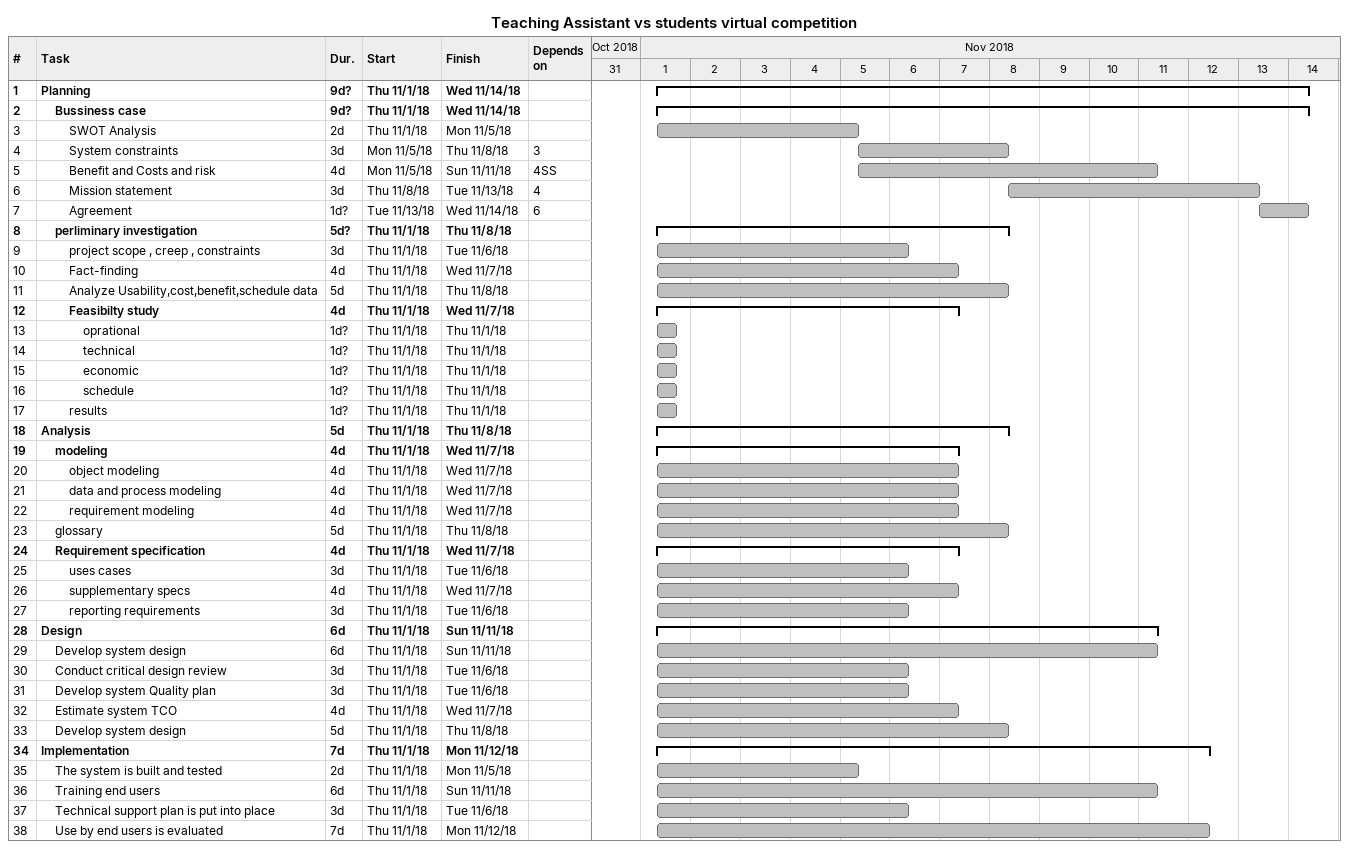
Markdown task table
Teaching Assistant vs students virtual competition

| ID | Level | Task | Duration | Start | Finish | Predecessors |
|---|---|---|---|---|---|---|
| 1 | 1 | **Planning** | 9d? | 2018-11-01 | 2018-11-14 |  |
| 2 | 2 | **Bussiness case** | 9d? | 2018-11-01 | 2018-11-14 |  |
| 3 | 3 | SWOT Analysis | 2d | 2018-11-01 | 2018-11-05 |  |
| 4 | 3 | System constraints | 3d | 2018-11-05 | 2018-11-08 | 3 |
| 5 | 3 | Benefit and Costs and risk | 4d | 2018-11-05 | 2018-11-11 | 4SS |
| 6 | 3 | Mission statement | 3d | 2018-11-08 | 2018-11-13 | 4 |
| 7 | 3 | Agreement | 1d? | 2018-11-13 | 2018-11-14 | 6 |
| 8 | 2 | **perliminary investigation** | 5d? | 2018-11-01 | 2018-11-08 |  |
| 9 | 3 | project scope , creep , constraints | 3d | 2018-11-01 | 2018-11-06 |  |
| 10 | 3 | Fact-finding | 4d | 2018-11-01 | 2018-11-07 |  |
| 11 | 3 | Analyze Usability,cost,benefit,schedule data | 5d | 2018-11-01 | 2018-11-08 |  |
| 12 | 3 | **Feasibilty study** | 4d | 2018-11-01 | 2018-11-07 |  |
| 13 | 4 | oprational | 1d? | 2018-11-01 | 2018-11-01 |  |
| 14 | 4 | technical | 1d? | 2018-11-01 | 2018-11-01 |  |
| 15 | 4 | economic | 1d? | 2018-11-01 | 2018-11-01 |  |
| 16 | 4 | schedule | 1d? | 2018-11-01 | 2018-11-01 |  |
| 17 | 3 | results | 1d? | 2018-11-01 | 2018-11-01 |  |
| 18 | 1 | **Analysis** | 5d | 2018-11-01 | 2018-11-08 |  |
| 19 | 2 | **modeling** | 4d | 2018-11-01 | 2018-11-07 |  |
| 20 | 3 | object modeling | 4d | 2018-11-01 | 2018-11-07 |  |
| 21 | 3 | data and process modeling | 4d | 2018-11-01 | 2018-11-07 |  |
| 22 | 3 | requirement modeling | 4d | 2018-11-01 | 2018-11-07 |  |
| 23 | 2 | glossary | 5d | 2018-11-01 | 2018-11-08 |  |
| 24 | 2 | **Requirement specification** | 4d | 2018-11-01 | 2018-11-07 |  |
| 25 | 3 | uses cases | 3d | 2018-11-01 | 2018-11-06 |  |
| 26 | 3 | supplementary specs | 4d | 2018-11-01 | 2018-11-07 |  |
| 27 | 3 | reporting requirements | 3d | 2018-11-01 | 2018-11-06 |  |
| 28 | 1 | **Design** | 6d | 2018-11-01 | 2018-11-11 |  |
| 29 | 2 | Develop system design | 6d | 2018-11-01 | 2018-11-11 |  |
| 30 | 2 | Conduct critical design review | 3d | 2018-11-01 | 2018-11-06 |  |
| 31 | 2 | Develop system Quality plan | 3d | 2018-11-01 | 2018-11-06 |  |
| 32 | 2 | Estimate system TCO | 4d | 2018-11-01 | 2018-11-07 |  |
| 33 | 2 | Develop system design | 5d | 2018-11-01 | 2018-11-08 |  |
| 34 | 1 | **Implementation** | 7d | 2018-11-01 | 2018-11-12 |  |
| 35 | 2 | The system is built and tested | 2d | 2018-11-01 | 2018-11-05 |  |
| 36 | 2 | Training end users | 6d | 2018-11-01 | 2018-11-11 |  |
| 37 | 2 | Technical support plan is put into place | 3d | 2018-11-01 | 2018-11-06 |  |
| 38 | 2 | Use by end users is evaluated | 7d | 2018-11-01 | 2018-11-12 |  |
